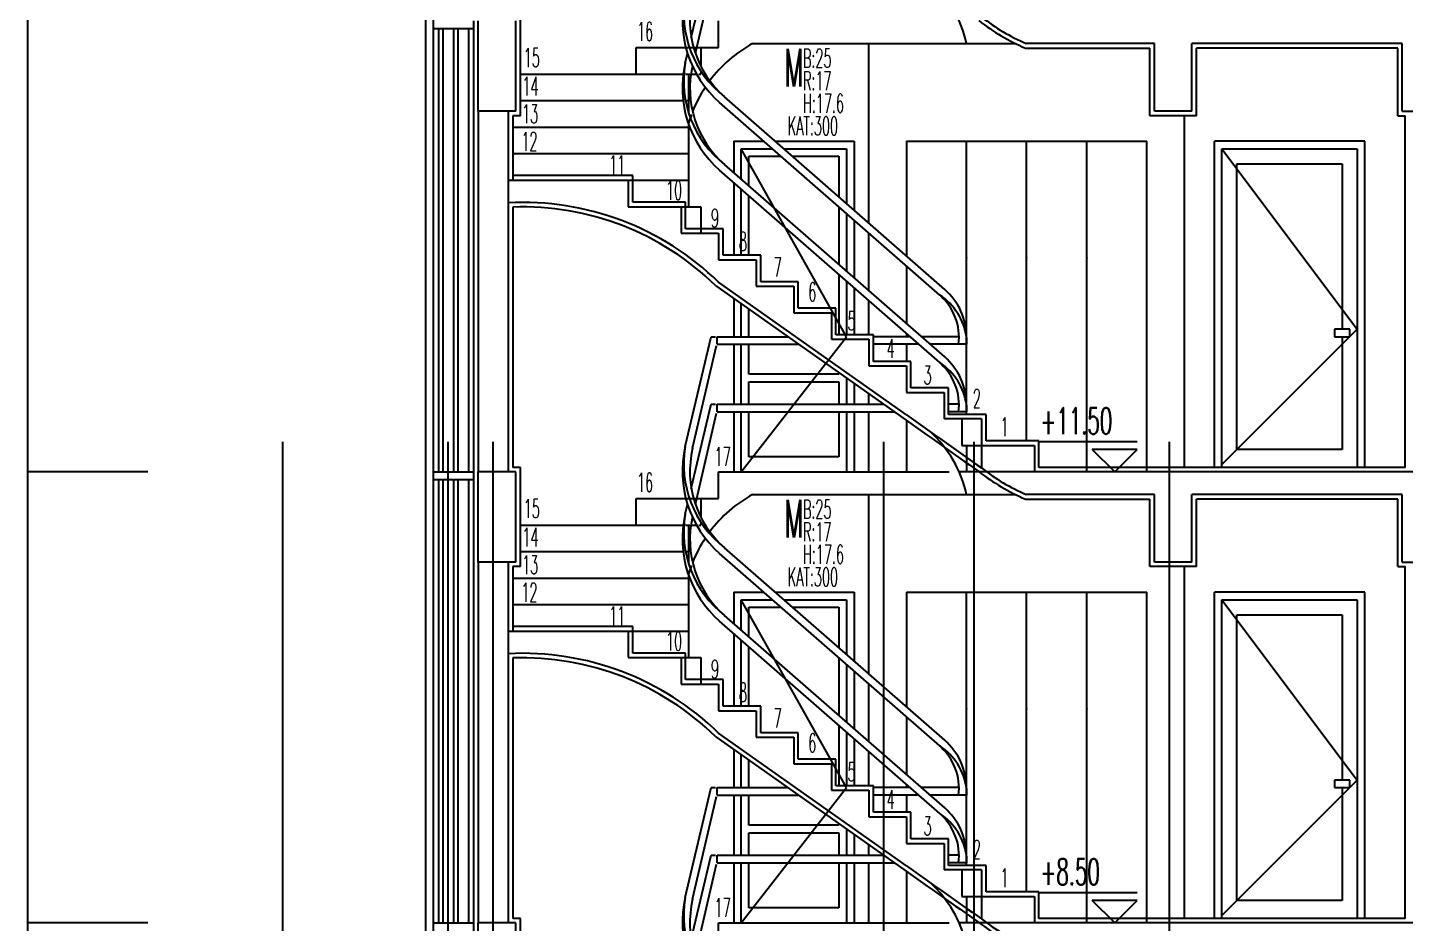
# Model space of a CAD drawing. Extents: x 78 to 306, y -397 to 18.
# Drawn here: x 277.9871 to 278.1706, y -396.6886 to -396.5694 of the extents above; entities that cross this region are included whole.
import ezdxf

# ---------------------------------------------------------------- set-up
doc = ezdxf.new("R2010")
doc.units = 0
doc.header["$LTSCALE"] = 0.5
doc.header["$MEASUREMENT"] = 0
doc.linetypes.add('DASHDOT2', pattern=[0.5, 0.25, -0.125, 0, -0.125])
doc.linetypes.add('DOT2', pattern=[0.125, 0, -0.125])
for name, color, linetype in [('AKS', 5, 'DASHDOT2'), ('DUVAR', 6, 'CONTINUOUS'), ('IZDUSUM', 2, 'DOT2'), ('KAPI', 1, 'CONTINUOUS'), ('KOLON', 4, 'CONTINUOUS'), ('MERDIVEN', 3, 'CONTINUOUS'), ('SIVA', 7, 'CONTINUOUS'), ('TARAMA', 8, 'CONTINUOUS'), ('TEFRIS', 11, 'CONTINUOUS'), ('YESIL', 73, 'CONTINUOUS')]:
    doc.layers.add(name, color=color, linetype=linetype)
doc.styles.add('OLCU', font='romans.shx', dxfattribs={"width": 0.6, "height": 0.125})

msp = doc.modelspace()

# ---------------------------------------------------------------- linework, layer by layer
at = {"layer": 'AKS'}
for p, q in [((278.0211439419302, -396.9495598737714), (278.0211439419302, -396.2955598737722)), ((278.0431439419302, -396.9495598737714), (278.0431439419302, -396.2955598737722)), ((278.1011439419303, -396.9495598737714), (278.1011439419303, -396.2955598737722)), ((278.1391439419302, -396.9495598737714), (278.1391439419302, -396.2955598737722)), ((278.0491439419303, -396.9495598737714), (278.0491439419303, -396.2995598737714)), ((278.1131439419303, -396.9495598737714), (278.1131439419303, -396.2995598737714))]:
    msp.add_line(p, q, dxfattribs=at)
at = {"layer": 'DUVAR'}
for p, q in [((278.0471439419395, -396.5805598737714), (278.0471439419405, -396.6285598737714)), ((278.0511439419381, -396.5805598737714), (278.0511439419402, -396.6285598737714)), ((278.0471439419395, -396.6405598737714), (278.0471439419405, -396.6885598737714)), ((278.0511439419381, -396.6405598737714), (278.0511439419402, -396.6885598737714))]:
    msp.add_line(p, q, dxfattribs=at)
at = {"layer": 'IZDUSUM', "ltscale": 0.6}
for p, q in [((278.0961439419302, -396.6105598737714), (278.0821439419303, -396.5855598737714)), ((278.1461439419242, -396.5855598737714), (278.1641439419264, -396.6095598737714)), ((278.1641439419264, -396.6095598737714), (278.1461439419242, -396.6275598737714)), ((278.0821439419303, -396.6285598737714), (278.0961439419302, -396.6105598737714)), ((278.0031439419303, -396.6285598737714), (277.9871737502912, -396.6285598737714)), ((278.0961439419302, -396.6705598737714), (278.0821439419303, -396.6455598737714)), ((278.1461439419242, -396.6455598737714), (278.1641439419264, -396.6695598737714)), ((278.1641439419264, -396.6695598737714), (278.1461439419242, -396.6875598737714)), ((278.0821439419303, -396.6885598737714), (278.0961439419302, -396.6705598737714)), ((278.0031439419303, -396.6885598737714), (277.9871737502912, -396.6885598737714))]:
    msp.add_line(p, q, dxfattribs=at)
at = {"layer": 'IZDUSUM', "ltscale": 0.3}
for p, q in [((278.1115301200708, -396.621501050242), (278.1115301200708, -396.6250304620067)), ((278.1115301200708, -396.6250304620067), (278.1141551200706, -396.6250304620067)), ((278.1121439419342, -396.6250304620067), (278.1121439419342, -396.6285598737714)), ((278.1141551200706, -396.6250304620067), (278.1141551200706, -396.6280304620067)), ((278.1211737502912, -396.6285598737714), (278.111162466109, -396.6285598737714)), ((278.1115301200708, -396.681501050242), (278.1115301200708, -396.6850304620067)), ((278.1115301200708, -396.6850304620067), (278.1141551200706, -396.6850304620067)), ((278.1121439419342, -396.6850304620067), (278.1121439419342, -396.6885598737714)), ((278.1141551200706, -396.6850304620067), (278.1141551200706, -396.6880304620067)), ((278.1211737502912, -396.6885598737714), (278.111162466109, -396.6885598737714))]:
    msp.add_line(p, q, dxfattribs=at)
at = {"layer": 'KAPI'}
for p, q in [((278.0401439419398, -396.8079598737714), (278.0401439419398, -396.4011598737711)), ((278.0411439419398, -396.4011598737714), (278.0411439419398, -396.8079598737714)), ((278.0411439419398, -396.5695598737714), (278.0465439419395, -396.5695598737714)), ((278.0411439419398, -396.6285598737714), (278.0465439419395, -396.6285598737714)), ((278.0411439419398, -396.6295598737714), (278.0465439419395, -396.6295598737714)), ((278.0411439419398, -396.6885598737714), (278.0465439419395, -396.6885598737714))]:
    msp.add_line(p, q, dxfattribs=at)
at = {"layer": 'KAPI', "ltscale": 1.4}
for p, q in [((277.9871439419339, -396.4945598737714), (277.987143941934, -396.8145598737714)), ((278.0755057847823, -396.5707452036153), (278.078130361833, -396.5595598737714)), ((278.0760390988768, -396.5728498595255), (278.0788769493501, -396.5607556085363)), ((278.0746998679174, -396.5741798316664), (278.075001221553, -396.5728955333784)), ((278.1085788766508, -396.605016205905), (278.0792755846844, -396.5794110834063)), ((278.1092368679463, -396.6042631803709), (278.07993357598, -396.5786580578722)), ((278.1085788766508, -396.614016205905), (278.0792755846844, -396.5884110834063)), ((278.1092368679463, -396.6132631803709), (278.07993357598, -396.5876580578722)), ((278.0746998679174, -396.6251798316664), (278.078130361833, -396.6105598737714)), ((278.0746998679174, -396.6251798316664), (278.078130361833, -396.6105598737714)), ((278.078130361833, -396.6105598737714), (278.0787364146153, -396.6105598737714)), ((278.078130361833, -396.6105598737714), (278.0787364146153, -396.6105598737714)), ((278.0789228774523, -396.6115598737714), (278.0789228774523, -396.6105598737714)), ((278.0789228774523, -396.6115598737714), (278.0789228774523, -396.6105598737714)), ((278.0789228774523, -396.6105598737714), (278.0883535093315, -396.6105598737714)), ((278.104623343548, -396.6105598737714), (278.0997439419339, -396.6105598737714)), ((278.111162466109, -396.6105598737714), (278.1061431204915, -396.6105598737714)), ((278.1121439419342, -396.6106638974106), (278.1121439419342, -396.6115598737714)), ((278.0756734258865, -396.6254082717696), (278.0788769493501, -396.6117556085363)), ((278.0756734258865, -396.6254082717696), (278.0788769493501, -396.6117556085363)), ((278.0789228774523, -396.6115598737714), (278.0897701759982, -396.6115598737714)), ((278.1057677743926, -396.6115598737714), (278.0997439419339, -396.6115598737714)), ((278.1121439419342, -396.6115598737714), (278.1072875513361, -396.6115598737714)), ((278.0755057847823, -396.6307452036153), (278.078130361833, -396.6195598737714)), ((278.0755057847823, -396.6307452036153), (278.078130361833, -396.6195598737714)), ((278.078130361833, -396.6195598737714), (278.0787364146153, -396.6195598737714)), ((278.078130361833, -396.6195598737714), (278.0787364146153, -396.6195598737714)), ((278.0789228774523, -396.6205598737714), (278.0789228774523, -396.6195598737714)), ((278.0789228774523, -396.6205598737714), (278.0789228774523, -396.6195598737714)), ((278.0789228774523, -396.6195598737714), (278.1011035093316, -396.6195598737714)), ((278.0789228774523, -396.6205598737714), (278.1025201759982, -396.6205598737714)), ((278.111162466109, -396.6195598737714), (278.1097439419339, -396.6195598737714)), ((278.1121439419342, -396.6205598737714), (278.1097439419339, -396.6205598737714)), ((278.1121439419342, -396.6196638974106), (278.1121439419342, -396.6205598737714)), ((278.0760390988768, -396.6328498595255), (278.0788769493501, -396.6207556085363)), ((278.0760390988768, -396.6328498595255), (278.0788769493501, -396.6207556085363)), ((278.0746998679174, -396.6341798316664), (278.075001221553, -396.6328955333784)), ((278.1092368679463, -396.6642631803709), (278.07993357598, -396.6386580578722)), ((278.1085788766508, -396.665016205905), (278.0792755846844, -396.6394110834063)), ((278.1092368679463, -396.6732631803709), (278.07993357598, -396.6476580578722)), ((278.1085788766508, -396.674016205905), (278.0792755846844, -396.6484110834063)), ((278.0746998679174, -396.6851798316664), (278.078130361833, -396.6705598737714)), ((278.0756734258865, -396.6854082717696), (278.0788769493501, -396.6717556085363)), ((278.078130361833, -396.6705598737714), (278.0787364146153, -396.6705598737714)), ((278.0789228774523, -396.6715598737714), (278.0789228774523, -396.6705598737714)), ((278.0789228774523, -396.6705598737714), (278.0883535093315, -396.6705598737714)), ((278.0789228774523, -396.6715598737714), (278.0897701759982, -396.6715598737714)), ((278.104623343548, -396.6705598737714), (278.0997439419339, -396.6705598737714)), ((278.1057677743926, -396.6715598737714), (278.0997439419339, -396.6715598737714)), ((278.111162466109, -396.6705598737714), (278.1061431204915, -396.6705598737714)), ((278.1121439419342, -396.6715598737714), (278.1072875513361, -396.6715598737714)), ((278.1121439419342, -396.6706638974106), (278.1121439419342, -396.6715598737714)), ((278.0755057847823, -396.6907452036153), (278.078130361833, -396.6795598737714)), ((278.0760390988768, -396.6928498595255), (278.0788769493501, -396.6807556085363)), ((278.078130361833, -396.6795598737714), (278.0787364146153, -396.6795598737714)), ((278.0789228774523, -396.6805598737714), (278.0789228774523, -396.6795598737714)), ((278.0789228774523, -396.6795598737714), (278.1011035093316, -396.6795598737714)), ((278.0789228774523, -396.6805598737714), (278.1025201759982, -396.6805598737714)), ((278.111162466109, -396.6795598737714), (278.1097439419339, -396.6795598737714)), ((278.1121439419342, -396.6805598737714), (278.1097439419339, -396.6805598737714)), ((278.1121439419342, -396.6796638974106), (278.1121439419342, -396.6805598737714))]:
    msp.add_line(p, q, dxfattribs=at)
for centre, radius, start, end in [((278.0888164584699, -396.5684922131621), 0.0145, 166.7947485186493, 228.8531430923272), ((278.0885425720721, -396.5675598531943), 0.01404581648699123, 170.2443317108875, 232.1988844036544), ((278.0888164584699, -396.5684922131621), 0.0135, 166.7947485186493, 228.8531430923272), ((278.0888164584699, -396.5774922131621), 0.0145, 166.7947485186493, 228.8531430923272), ((278.0885425720721, -396.5765598531943), 0.01404581648699123, 170.2443317108875, 232.1988844036544), ((278.0888164584699, -396.5774922131621), 0.0135, 167.402127954247, 228.8531430923272), ((278.104079615506, -396.6118053895172), 0.008144713928051318, 8.056600433461284, 56.46715810836864), ((278.1036439419341, -396.6106638974106), 0.0075, 353.138858485785, 48.85314309232722), ((278.1036439419341, -396.6106638974106), 0.0085, 0, 48.85314309232722), ((278.104079615506, -396.6208053895172), 0.008144713928051318, 8.056600433461284, 56.46715810836864), ((278.1036439419341, -396.6196638974106), 0.0075, 353.138858485785, 48.85314309232722), ((278.1036439419341, -396.6196638974106), 0.0085, 0, 48.85314309232722), ((278.0888164584699, -396.6284922131621), 0.0145, 166.7947485186493, 228.8531430923272), ((278.0885425720721, -396.6275598531943), 0.01404581648699123, 170.2443317108875, 232.1988844036544), ((278.0888164584699, -396.6284922131621), 0.0135, 166.7947485186493, 228.8531430923272), ((278.0888164584699, -396.6374922131621), 0.0145, 166.7947485186493, 228.8531430923272), ((278.0885425720721, -396.6365598531943), 0.01404581648699123, 170.2443317108875, 232.1988844036544), ((278.0888164584699, -396.6374922131621), 0.0135, 167.402127954247, 228.8531430923272), ((278.1036439419341, -396.6706638974106), 0.0085, 0, 48.85314309232722), ((278.104079615506, -396.6718053895172), 0.008144713928051318, 8.056600433461284, 56.46715810836864), ((278.1036439419341, -396.6706638974106), 0.0075, 353.138858485785, 48.85314309232722), ((278.1036439419341, -396.6796638974106), 0.0085, 0, 48.85314309232722), ((278.104079615506, -396.6808053895172), 0.008144713928051318, 8.056600433461284, 56.46715810836864), ((278.1036439419341, -396.6796638974106), 0.0075, 353.138858485785, 48.85314309232722), ((278.0888164584699, -396.6884922131621), 0.0145, 166.7947485186493, 228.8531430923272), ((278.0885425720721, -396.6875598531943), 0.01404581648699123, 170.2443317108875, 232.1988844036544), ((278.0888164584699, -396.6884922131621), 0.0135, 166.7947485186493, 228.8531430923272)]:
    msp.add_arc(centre, radius, start, end, dxfattribs=at)
for p in [(278.1121439419302, -396.6000598737714), (278.1201439419302, -396.6000598737714), (278.1281439419303, -396.6000598737714), (278.1121439419302, -396.6600598737714), (278.1201439419302, -396.6600598737714), (278.1281439419303, -396.6600598737714)]:
    msp.add_point(p, dxfattribs=at)
at = {"layer": 'KOLON'}
for p, q in [((278.0471439419395, -396.5805598737714), (278.0471439419395, -396.5685598737714)), ((278.0521439419302, -396.5805598737714), (278.0521439419302, -396.5685598737714)), ((278.1371439419395, -396.5715598737714), (278.1200955081806, -396.5715598737714)), ((278.1371439419395, -396.5805598737714), (278.1371439419395, -396.5715598737714)), ((278.1421439419303, -396.5805598737714), (278.1421439419303, -396.5715598737714)), ((278.1701439419431, -396.5715598737714), (278.1421439419303, -396.5715598737714)), ((278.1701439419431, -396.5805598737714), (278.1701439419431, -396.5715598737714)), ((278.0521439419302, -396.5805598737714), (278.0471439419395, -396.5805598737714)), ((278.1421439419303, -396.5805598737714), (278.1371439419395, -396.5805598737714)), ((278.1701439419431, -396.5805598737714), (278.1751439419339, -396.5805598737714)), ((278.0511439419384, -396.5897363443596), (278.0671141335774, -396.5897363443596)), ((278.0671141335774, -396.5897363443596), (278.0671141335774, -396.5932657561243)), ((278.0671141335774, -396.5932657561243), (278.0741327637979, -396.5932657561243)), ((278.0741327637979, -396.5932657561243), (278.0741327637979, -396.596795167889)), ((278.0741327637979, -396.596795167889), (278.0791439419339, -396.596795167889)), ((278.0791439419339, -396.596795167889), (278.0791439419339, -396.6003245796537)), ((278.0791439419339, -396.6003245796537), (278.0841439419339, -396.6003245796537)), ((278.0841439419339, -396.6003245796537), (278.0841439419339, -396.6038539914184)), ((278.1041439419332, -396.6209716384768), (278.0791439419339, -396.6033245796538)), ((278.0841439419339, -396.6038539914184), (278.0891439419339, -396.6038539914184)), ((278.0891439419339, -396.6038539914184), (278.0891439419339, -396.6073834031831)), ((278.0891439419339, -396.6073834031831), (278.0941439419339, -396.6073834031831)), ((278.0941439419339, -396.6073834031831), (278.0941439419339, -396.6109128149478)), ((278.0941439419339, -396.6109128149478), (278.0991439419338, -396.6109128149478)), ((278.0991439419338, -396.6109128149478), (278.0991439419338, -396.6144422267126)), ((278.0991439419338, -396.6144422267126), (278.1041439419338, -396.6144422267126)), ((278.1041439419338, -396.6144422267126), (278.1041439419338, -396.6179716384773)), ((278.1041439419338, -396.6179716384773), (278.1091439419338, -396.6179716384773)), ((278.1091439419338, -396.6179716384773), (278.1091439419338, -396.621501050242)), ((278.1141551200706, -396.621501050242), (278.1091439419338, -396.621501050242)), ((278.1141551200706, -396.621501050242), (278.1141551200706, -396.6250304620067)), ((278.1141551200706, -396.6250304620067), (278.1211737502912, -396.6250304620067)), ((278.1211737502912, -396.6250304620067), (278.1211737502912, -396.6285598737714)), ((278.0471439419395, -396.6405598737714), (278.0471439419395, -396.6285598737714)), ((278.0521439419302, -396.6285598737714), (278.0471439419395, -396.6285598737714)), ((278.0521439419302, -396.6405598737714), (278.0521439419302, -396.6285598737714)), ((278.3191439419393, -396.6285598737714), (278.1211737502912, -396.6285598737714)), ((278.1371439419395, -396.6315598737714), (278.1200955081806, -396.6315598737714)), ((278.1371439419395, -396.6405598737714), (278.1371439419395, -396.6315598737714)), ((278.1421439419303, -396.6405598737714), (278.1421439419303, -396.6315598737714)), ((278.1701439419431, -396.6315598737714), (278.1421439419303, -396.6315598737714)), ((278.1701439419431, -396.6405598737714), (278.1701439419431, -396.6315598737714)), ((278.0521439419302, -396.6405598737714), (278.0471439419395, -396.6405598737714)), ((278.1421439419303, -396.6405598737714), (278.1371439419395, -396.6405598737714)), ((278.1701439419431, -396.6405598737714), (278.1751439419339, -396.6405598737714)), ((278.0511439419384, -396.6497363443596), (278.0671141335774, -396.6497363443596)), ((278.0671141335774, -396.6497363443596), (278.0671141335774, -396.6532657561243)), ((278.0671141335774, -396.6532657561243), (278.0741327637979, -396.6532657561243)), ((278.0741327637979, -396.6532657561243), (278.0741327637979, -396.656795167889)), ((278.0741327637979, -396.656795167889), (278.0791439419339, -396.656795167889)), ((278.0791439419339, -396.656795167889), (278.0791439419339, -396.6603245796537)), ((278.0791439419339, -396.6603245796537), (278.0841439419339, -396.6603245796537)), ((278.0841439419339, -396.6603245796537), (278.0841439419339, -396.6638539914184)), ((278.1041439419332, -396.6809716384768), (278.0791439419339, -396.6633245796537)), ((278.0841439419339, -396.6638539914184), (278.0891439419339, -396.6638539914184)), ((278.0891439419339, -396.6638539914184), (278.0891439419339, -396.6673834031831)), ((278.0891439419339, -396.6673834031831), (278.0941439419339, -396.6673834031831)), ((278.0941439419339, -396.6673834031831), (278.0941439419339, -396.6709128149478)), ((278.0941439419339, -396.6709128149478), (278.0991439419338, -396.6709128149478)), ((278.0991439419338, -396.6709128149478), (278.0991439419338, -396.6744422267125)), ((278.0991439419338, -396.6744422267125), (278.1041439419338, -396.6744422267125)), ((278.1041439419338, -396.6744422267125), (278.1041439419338, -396.6779716384773)), ((278.1041439419338, -396.6779716384773), (278.1091439419338, -396.6779716384773)), ((278.1091439419338, -396.6779716384773), (278.1091439419338, -396.681501050242)), ((278.1141551200706, -396.681501050242), (278.1091439419338, -396.681501050242)), ((278.1141551200706, -396.681501050242), (278.1141551200706, -396.6850304620067)), ((278.1141551200706, -396.6850304620067), (278.1211737502912, -396.6850304620067)), ((278.1211737502912, -396.6850304620067), (278.1211737502912, -396.6885598737714)), ((278.0471439419395, -396.7005598737714), (278.0471439419395, -396.6885598737714)), ((278.0521439419302, -396.6885598737714), (278.0471439419395, -396.6885598737714)), ((278.0521439419302, -396.7005598737714), (278.0521439419302, -396.6885598737714)), ((278.3191439419393, -396.6885598737714), (278.1211737502912, -396.6885598737714))]:
    msp.add_line(p, q, dxfattribs=at)
for centre, radius, start, end in [((278.1304203170684, -396.5474182159579), 0.02625683378763378, 231.7229028187718, 246.8447643147188), ((278.0529953969904, -396.6301566141913), 0.03746604436127639, 45.73911794023678, 92.83253236480148), ((281.4650432193435, -391.8650040345522), 5.823647637218268, 234.7523003711531, 234.872816896798), ((278.1304203170684, -396.6074182159579), 0.02625683378763378, 231.7229028187718, 246.8447643147188), ((278.0529953969904, -396.6901566141913), 0.03746604436127639, 45.73911794023678, 92.83253236480148), ((281.4650432193435, -391.9250040345522), 5.823647637218268, 234.7523003711531, 234.872816896798), ((278.1304203170684, -396.6674182159579), 0.02625683378763378, 231.7229028187718, 246.8447643147188)]:
    msp.add_arc(centre, radius, start, end, dxfattribs=at)
at = {"layer": 'MERDIVEN', "ltscale": 1.4}
for p, q in [((278.0791439419339, -396.5720892855361), (278.0791439419339, -396.5685598737714)), ((278.0681439419395, -396.5720892855361), (278.0791439419339, -396.5720892855361)), ((278.0681439419395, -396.5756186973008), (278.0681439419395, -396.5720892855361)), ((278.0767577638067, -396.5720892855361), (278.0767577638067, -396.5745616351296)), ((278.0836544658022, -396.5715598737714), (278.1121439419342, -396.5715598737714)), ((278.1121439419342, -396.5715598737714), (278.118652994556, -396.5715598737714)), ((278.0527439419303, -396.5756186973008), (278.0744380045086, -396.5756186973008)), ((278.0754987248307, -396.5756186973008), (278.0761885835964, -396.5756186973008)), ((278.0527439419303, -396.5791481090655), (278.0744113201937, -396.5791481090655)), ((278.0517439419381, -396.5826775208302), (278.0751439419344, -396.5826775208302)), ((278.0751439419344, -396.5821481090655), (278.0751439419344, -396.5897363443596)), ((278.0517439419383, -396.5862069325949), (278.0751439419344, -396.5862069325949)), ((278.0671141335774, -396.5897363443596), (278.0751439419344, -396.5897363443596)), ((278.0751439419344, -396.5897363443596), (278.0751439419344, -396.5932657561243)), ((278.0741327637979, -396.5932657561243), (278.0767577637974, -396.5932657561243)), ((278.0767577637974, -396.5932657561243), (278.0767577637974, -396.596795167889)), ((278.0791439419339, -396.6320892855361), (278.0791439419339, -396.6285598737714)), ((278.0791439419339, -396.6285598737714), (278.1098237090292, -396.6285598737714)), ((278.0836544658022, -396.6315598737714), (278.1121439419342, -396.6315598737714)), ((278.1121439419342, -396.6315598737714), (278.118652994556, -396.6315598737714)), ((278.0681439419395, -396.6320892855361), (278.0791439419339, -396.6320892855361)), ((278.0681439419395, -396.6356186973008), (278.0681439419395, -396.6320892855361)), ((278.0767577638067, -396.6320892855361), (278.0767577638067, -396.6345616351296)), ((278.0527439419303, -396.6356186973008), (278.0744380045086, -396.6356186973008)), ((278.0754987248307, -396.6356186973008), (278.0761885835964, -396.6356186973008)), ((278.0527439419303, -396.6391481090655), (278.0744113201937, -396.6391481090655)), ((278.0751439419344, -396.6421481090655), (278.0751439419344, -396.6497363443596)), ((278.0517439419381, -396.6426775208302), (278.0751439419344, -396.6426775208302)), ((278.0517439419383, -396.6462069325949), (278.0751439419344, -396.6462069325949)), ((278.0671141335774, -396.6497363443596), (278.0751439419344, -396.6497363443596)), ((278.0751439419344, -396.6497363443596), (278.0751439419344, -396.6532657561243)), ((278.0741327637979, -396.6532657561243), (278.0767577637974, -396.6532657561243)), ((278.0767577637974, -396.6532657561243), (278.0767577637974, -396.656795167889)), ((278.0791439419339, -396.6885598737714), (278.1098237090292, -396.6885598737714)), ((278.0791439419339, -396.6920892855361), (278.0791439419339, -396.6885598737714))]:
    msp.add_line(p, q, dxfattribs=at)
for centre, radius, start, end in [((278.0966074382773, -396.5749822255542), 0.01590897349318141, 12.42261696889106, 47.81896226819839), ((278.0922318612741, -396.587168518259), 0.01781015148253078, 118.7900501135647, 143.2620312954516), ((278.0922318612741, -396.587168518259), 0.01781015148253078, 146.6416575084344, 158.3479517373642), ((278.0966074382773, -396.6349822255542), 0.01590897349318141, 12.42261696889106, 47.81896226819839), ((278.0922318612741, -396.647168518259), 0.01781015148253078, 118.7900501135647, 143.2620312954516), ((278.0922318612741, -396.647168518259), 0.01781015148253078, 146.6416575084344, 158.3479517373642), ((278.0966074382773, -396.6949822255542), 0.01590897349318141, 12.42261696889106, 47.81896226819839)]:
    msp.add_arc(centre, radius, start, end, dxfattribs=at)
at = {"layer": 'SIVA', "ltscale": 1.4}
for p, q in [((278.0465439419395, -396.6285598737714), (278.0465439419395, -396.5685598737714)), ((278.0465439419395, -396.6285598737714), (278.0465439419395, -396.5685598737714)), ((278.0527439419303, -396.5811598737714), (278.0527439419303, -396.5679598737714)), ((278.1199733132042, -396.5721598737714), (278.1365439419333, -396.5721598737714)), ((278.1365439419333, -396.5811598737714), (278.1365439419333, -396.5721598737714)), ((278.1427439419302, -396.5811598737714), (278.1427439419302, -396.5721598737714)), ((278.1695439419431, -396.5721598737714), (278.1427439419302, -396.5721598737714)), ((278.1695439419431, -396.5811598737714), (278.1695439419431, -396.5721598737714)), ((278.0517439419381, -396.5811598737714), (278.0517439419385, -396.5897363443596)), ((278.0527439419303, -396.5811598737714), (278.0517439419381, -396.5811598737714)), ((278.1427439419302, -396.5811598737714), (278.1365439419333, -396.5811598737714)), ((278.1695439419431, -396.5811598737714), (278.1705439419342, -396.5811598737714)), ((278.1705439419342, -396.6279598737714), (278.1705439419342, -396.5811598737714)), ((278.0677141335774, -396.5891363443596), (278.0517439419384, -396.5891363443596)), ((278.0677141335774, -396.5926657561243), (278.0677141335774, -396.5891363443596)), ((278.0747327637979, -396.5926657561243), (278.0677141335774, -396.5926657561243)), ((278.0747327637979, -396.5961951678891), (278.0747327637979, -396.5926657561243)), ((278.0517439419386, -396.5933118169046), (278.0517439419402, -396.6279598737714)), ((278.0797439419339, -396.5961951678891), (278.0747327637979, -396.5961951678891)), ((278.0797439419339, -396.5997245796538), (278.0797439419339, -396.5961951678891)), ((278.0847439419339, -396.5997245796538), (278.0797439419339, -396.5997245796538)), ((278.0847439419339, -396.6032539914185), (278.0847439419339, -396.5997245796538)), ((278.0787590101889, -396.6037872861413), (278.1037979320147, -396.6214618191948)), ((278.0897439419339, -396.6032539914185), (278.0847439419339, -396.6032539914185)), ((278.0897439419339, -396.6067834031832), (278.0897439419339, -396.6032539914185)), ((278.0947439419339, -396.6067834031832), (278.0897439419339, -396.6067834031832)), ((278.0947439419339, -396.6103128149479), (278.0947439419339, -396.6067834031832)), ((278.0997439419339, -396.6103128149479), (278.0947439419339, -396.6103128149479)), ((278.0997439419339, -396.6138422267126), (278.0997439419339, -396.6103128149479)), ((278.1047439419339, -396.6138422267126), (278.0997439419339, -396.6138422267126)), ((278.1047439419339, -396.6173716384773), (278.1047439419339, -396.6138422267126)), ((278.1097439419339, -396.6173716384773), (278.1047439419339, -396.6173716384773)), ((278.1097439419339, -396.620901050242), (278.1097439419339, -396.6173716384773)), ((278.1147551200706, -396.620901050242), (278.1097439419339, -396.620901050242)), ((278.1147551200706, -396.6244304620067), (278.1147551200706, -396.620901050242)), ((278.1217737502911, -396.6244304620067), (278.1147551200706, -396.6244304620067)), ((278.1217737502911, -396.6279598737714), (278.1217737502911, -396.6244304620067)), ((278.0465439419395, -396.6885598737714), (278.0465439419395, -396.6285598737714)), ((278.0465439419395, -396.6885598737714), (278.0465439419395, -396.6285598737714)), ((278.0527439419303, -396.6279598737714), (278.0517439419402, -396.6279598737714)), ((278.0527439419303, -396.6411598737714), (278.0527439419303, -396.6279598737714)), ((278.1705439419342, -396.6279598737714), (278.1217737502911, -396.6279598737714)), ((278.1199733132042, -396.6321598737714), (278.1365439419333, -396.6321598737714)), ((278.1365439419333, -396.6411598737714), (278.1365439419333, -396.6321598737714)), ((278.1427439419302, -396.6411598737714), (278.1427439419302, -396.6321598737714)), ((278.1695439419431, -396.6321598737714), (278.1427439419302, -396.6321598737714)), ((278.1695439419431, -396.6411598737714), (278.1695439419431, -396.6321598737714)), ((278.0517439419381, -396.6411598737714), (278.0517439419385, -396.6497363443596)), ((278.0527439419303, -396.6411598737714), (278.0517439419381, -396.6411598737714)), ((278.1427439419302, -396.6411598737714), (278.1365439419333, -396.6411598737714)), ((278.1695439419431, -396.6411598737714), (278.1705439419342, -396.6411598737714)), ((278.1705439419342, -396.6879598737714), (278.1705439419342, -396.6411598737714)), ((278.0677141335774, -396.6491363443596), (278.0517439419384, -396.6491363443596)), ((278.0677141335774, -396.6526657561243), (278.0677141335774, -396.6491363443596)), ((278.0517439419386, -396.6533118169046), (278.0517439419402, -396.6879598737714)), ((278.0747327637979, -396.6526657561243), (278.0677141335774, -396.6526657561243)), ((278.0747327637979, -396.6561951678891), (278.0747327637979, -396.6526657561243)), ((278.0797439419339, -396.6561951678891), (278.0747327637979, -396.6561951678891)), ((278.0797439419339, -396.6597245796538), (278.0797439419339, -396.6561951678891)), ((278.0847439419339, -396.6597245796538), (278.0797439419339, -396.6597245796538)), ((278.0847439419339, -396.6632539914185), (278.0847439419339, -396.6597245796538)), ((278.0787590101889, -396.6637872861413), (278.1037979320147, -396.6814618191948)), ((278.0897439419339, -396.6632539914185), (278.0847439419339, -396.6632539914185)), ((278.0897439419339, -396.6667834031832), (278.0897439419339, -396.6632539914185)), ((278.0947439419339, -396.6667834031832), (278.0897439419339, -396.6667834031832)), ((278.0947439419339, -396.6703128149479), (278.0947439419339, -396.6667834031832)), ((278.0997439419339, -396.6703128149479), (278.0947439419339, -396.6703128149479)), ((278.0997439419339, -396.6738422267126), (278.0997439419339, -396.6703128149479)), ((278.1047439419339, -396.6738422267126), (278.0997439419339, -396.6738422267126)), ((278.1047439419339, -396.6773716384773), (278.1047439419339, -396.6738422267126)), ((278.1097439419339, -396.6773716384773), (278.1047439419339, -396.6773716384773)), ((278.1097439419339, -396.680901050242), (278.1097439419339, -396.6773716384773)), ((278.1147551200706, -396.680901050242), (278.1097439419339, -396.680901050242)), ((278.1147551200706, -396.6844304620067), (278.1147551200706, -396.680901050242)), ((278.1217737502911, -396.6844304620067), (278.1147551200706, -396.6844304620067)), ((278.1217737502911, -396.6879598737714), (278.1217737502911, -396.6844304620067)), ((278.0527439419303, -396.6879598737714), (278.0517439419402, -396.6879598737714)), ((278.0527439419303, -396.7011598737714), (278.0527439419303, -396.6879598737714)), ((278.1705439419342, -396.6879598737714), (278.1217737502911, -396.6879598737714)), ((278.0465439419395, -396.7485598737714), (278.0465439419395, -396.6885598737714)), ((278.0465439419395, -396.7485598737714), (278.0465439419395, -396.6885598737714))]:
    msp.add_line(p, q, dxfattribs=at)
for centre, radius, start, end in [((278.1304203170698, -396.5474182159588), 0.02685683378742346, 231.7582950497443, 247.1084143164764), ((278.0529953969904, -396.6301566141913), 0.03686604436128842, 45.66567015452951, 91.94533674718772), ((281.4649567620942, -391.8651267207027), 5.824097548132974, 234.7523015336761, 234.8726566834065), ((278.1304203170698, -396.6074182159588), 0.02685683378742346, 231.7582950497443, 247.1084143164764), ((278.0529953969904, -396.6901566141913), 0.03686604436128842, 45.66567015452951, 91.94533674718772), ((281.4649567620942, -391.9251267207027), 5.824097548132974, 234.7523015336761, 234.8726566834065), ((278.1304203170698, -396.6674182159588), 0.02685683378742346, 231.7582950497443, 247.1084143164764)]:
    msp.add_arc(centre, radius, start, end, dxfattribs=at)
at = {"layer": 'TARAMA', "ltscale": 1.4}
for p, q in [((278.0418439419396, -396.5695598737714), (278.0418439419396, -396.6285598737714)), ((278.0424439419396, -396.5695598737714), (278.0424439419396, -396.6285598737714)), ((278.0438439419396, -396.5695598737714), (278.0438439419396, -396.6285598737714)), ((278.0444439419396, -396.5695598737714), (278.0444439419396, -396.6285598737714)), ((278.0458439419396, -396.5695598737714), (278.0458439419396, -396.6285598737714)), ((278.0747381485371, -396.5756186973008), (278.0753183067968, -396.5756186973008)), ((278.0751439419344, -396.5756186973008), (278.0751439419344, -396.5807743129722)), ((278.0764845874269, -396.5756186973008), (278.0767577638067, -396.5756186973008)), ((278.0767577638067, -396.575324098396), (278.0767577638067, -396.5756186973008)), ((278.07473728713, -396.5791481090655), (278.0751439419344, -396.5791481090655)), ((278.0418439419396, -396.6295598737714), (278.0418439419396, -396.6885598737714)), ((278.0424439419396, -396.6295598737714), (278.0424439419396, -396.6885598737714)), ((278.0438439419396, -396.6295598737714), (278.0438439419396, -396.6885598737714)), ((278.0444439419396, -396.6295598737714), (278.0444439419396, -396.6885598737714)), ((278.0458439419396, -396.6295598737714), (278.0458439419396, -396.6885598737714)), ((278.0747381485371, -396.6356186973008), (278.0753183067968, -396.6356186973008)), ((278.0751439419344, -396.6356186973008), (278.0751439419344, -396.6407743129722)), ((278.0764845874269, -396.6356186973008), (278.0767577638067, -396.6356186973008)), ((278.0767577638067, -396.635324098396), (278.0767577638067, -396.6356186973008)), ((278.07473728713, -396.6391481090655), (278.0751439419344, -396.6391481090655))]:
    msp.add_line(p, q, dxfattribs=at)
at = {"layer": 'TARAMA'}
for p, q in [((278.1631439419265, -396.6095598737711), (278.1611439419265, -396.6095598737711)), ((278.1611439419265, -396.6095598737711), (278.1611439419265, -396.6105598737711)), ((278.1631439419265, -396.6105598737711), (278.1631439419265, -396.6095598737711)), ((278.1611439419265, -396.6105598737711), (278.1631439419265, -396.6105598737711)), ((278.1631439419265, -396.6695598737711), (278.1611439419265, -396.6695598737711)), ((278.1611439419265, -396.6695598737711), (278.1611439419265, -396.6705598737711)), ((278.1631439419265, -396.6705598737711), (278.1631439419265, -396.6695598737711)), ((278.1611439419265, -396.6705598737711), (278.1631439419265, -396.6705598737711))]:
    msp.add_line(p, q, dxfattribs=at)
at = {"layer": 'TARAMA', "ltscale": 1.4}
for centre in [(278.0922318612741, -396.587168518259), (278.0922318612741, -396.647168518259)]:
    msp.add_arc(centre, 0.01781015148253078, 159.7732227891239, 163.6272783003677, dxfattribs=at)
at = {"layer": 'TEFRIS', "ltscale": 1.4}
for p, q in [((278.0991439419303, -396.5954440140018), (278.0991439419303, -396.5715598737714)), ((278.1411439419307, -396.6279598737714), (278.1411439419339, -396.5811598737714)), ((278.1411439419307, -396.6279598737714), (278.1411439419339, -396.5811598737714)), ((278.0811737502823, -396.5845598737714), (278.0851680191905, -396.5845598737714)), ((278.0811737502823, -396.5845598737714), (278.081173750282, -396.5887417181982)), ((278.0821439419303, -396.5895894685474), (278.0821439419303, -396.5855598737714)), ((278.0821439419303, -396.5855598737714), (278.086312450035, -396.5855598737714)), ((278.086687796134, -396.5845598737714), (278.0971737502826, -396.5845598737714)), ((278.0878322269785, -396.5855598737714), (278.0961439419302, -396.5855598737714)), ((278.0961439419302, -396.5855598737714), (278.0961439419302, -396.5928226236276)), ((278.0971737502826, -396.5845598737714), (278.0971737502826, -396.5937224668616)), ((278.1041439419303, -396.5845598737714), (278.1041439419303, -396.599812997959)), ((278.1041439419303, -396.5845598737714), (278.1361439419302, -396.5845598737714)), ((278.1121439419302, -396.620901050242), (278.1121439419302, -396.5845598737714)), ((278.1201439419302, -396.6244304620067), (278.1201439419302, -396.5845598737714)), ((278.1281439419303, -396.6285598737714), (278.1281439419303, -396.5845598737714)), ((278.1361439419302, -396.6285598737714), (278.1361439419302, -396.5845598737714)), ((278.1651439419333, -396.5845598737714), (278.1451439419334, -396.5845598737714)), ((278.1451439419334, -396.6279598737714), (278.1451439419334, -396.5845598737714)), ((278.1461439419242, -396.5855598737714), (278.1641439419264, -396.5855598737714)), ((278.1461439419242, -396.6279598737714), (278.1461439419242, -396.5855598737714)), ((278.1641439419264, -396.5855598737714), (278.1641439419264, -396.6279598737714)), ((278.1651439419364, -396.6279598737714), (278.1651439419333, -396.5845598737714)), ((278.0831439419302, -396.5865598737714), (278.0874568808796, -396.5865598737714)), ((278.0831439419302, -396.5904632653389), (278.0831439419302, -396.5865598737714)), ((278.0889766578231, -396.5865598737714), (278.0951439419302, -396.5865598737714)), ((278.0951439419302, -396.5865598737714), (278.0951439419302, -396.5919488268361)), ((278.1481439419242, -396.5875598737714), (278.1621439419264, -396.5875598737714)), ((278.1481439419242, -396.6255598737714), (278.1481439419242, -396.5875598737714)), ((278.1621439419264, -396.5875598737714), (278.1621439419264, -396.6095598737711)), ((278.0811737502819, -396.590069694415), (278.0811737502812, -396.5997245796538)), ((278.0821439419303, -396.5997590968744), (278.0821439419303, -396.5909174447644)), ((278.0831439419302, -396.5997590968744), (278.0831439419302, -396.5917912415558)), ((278.0951439419302, -396.593276803053), (278.0951439419302, -396.6009488268361)), ((278.0961439419302, -396.5941505998445), (278.0961439419302, -396.6018226236275)), ((278.0971737502826, -396.5950504430785), (278.0971737502826, -396.6027224668616)), ((278.0991439419303, -396.6044440140018), (278.0991439419303, -396.5967719902188)), ((278.1041439419303, -396.601140974176), (278.1041439419303, -396.608812997959)), ((278.0951439419302, -396.602276803053), (278.0951439419302, -396.6103128149479)), ((278.0961439419302, -396.6031505998445), (278.0961439419302, -396.6103403549547)), ((278.0971737502826, -396.6040504430786), (278.0971737502826, -396.6103403549548)), ((278.0811737502808, -396.6054918085591), (278.0811737502805, -396.6105598737714)), ((278.0991439419303, -396.6103128149479), (278.0991439419303, -396.6057719902188)), ((278.0821439419303, -396.6105598737714), (278.0821439419303, -396.6061766497234)), ((278.0831439419302, -396.6105598737714), (278.0831439419302, -396.6068825320764)), ((278.1041439419303, -396.610140974176), (278.1041439419303, -396.6105598737714)), ((278.1621439419264, -396.6105598737711), (278.1621439419264, -396.6255598737714)), ((278.0811737502804, -396.6115598737714), (278.0811737502798, -396.6195598737714)), ((278.0821439419303, -396.6195598737714), (278.0821439419303, -396.6115598737714)), ((278.0831439419302, -396.6155598737714), (278.0831439419302, -396.6115598737714)), ((278.1041439419303, -396.6115598737714), (278.1041439419303, -396.6138422267126)), ((278.0951439419302, -396.6155598737714), (278.0831439419302, -396.6155598737714)), ((278.0831439419302, -396.6165598737714), (278.0951439419302, -396.6165598737714)), ((278.0831439419302, -396.6195598737714), (278.0831439419302, -396.6165598737714)), ((278.0951439419302, -396.6153531203117), (278.0951439419302, -396.6155598737714)), ((278.0951439419302, -396.6165598737714), (278.0951439419302, -396.6195598737714)), ((278.0961439419302, -396.6160590026646), (278.0961439419302, -396.6195598737714)), ((278.0971737502826, -396.6167859262075), (278.0971737502826, -396.6195598737714)), ((278.0991439419303, -396.6195598737714), (278.0991439419303, -396.6181766497234)), ((278.0811737502797, -396.6205598737714), (278.0811737502792, -396.6285598737714)), ((278.0821439419303, -396.6285598737714), (278.0821439419303, -396.6205598737714)), ((278.0831439419302, -396.6265598737714), (278.0831439419302, -396.6205598737714)), ((278.0951439419302, -396.6205598737714), (278.0951439419302, -396.6265598737714)), ((278.0961439419302, -396.6205598737714), (278.0961439419302, -396.6285598737714)), ((278.0971737502826, -396.6205598737714), (278.0971737502826, -396.6285598737714)), ((278.0991439419303, -396.6285598737714), (278.0991439419303, -396.6205598737714)), ((278.1041439419303, -396.6217063151162), (278.1041439419303, -396.6285598737714)), ((278.1621439419264, -396.6255598737714), (278.1481439419242, -396.6255598737714)), ((278.0951439419302, -396.6265598737714), (278.0831439419302, -396.6265598737714)), ((278.0991439419303, -396.6554440140018), (278.0991439419303, -396.6315598737714)), ((278.1411439419307, -396.6879598737714), (278.1411439419339, -396.6411598737714)), ((278.0811737502823, -396.6445598737714), (278.0851680191905, -396.6445598737714)), ((278.0811737502823, -396.6445598737714), (278.081173750282, -396.6487417181982)), ((278.0821439419303, -396.6495894685474), (278.0821439419303, -396.6455598737714)), ((278.0821439419303, -396.6455598737714), (278.086312450035, -396.6455598737714)), ((278.086687796134, -396.6445598737714), (278.0971737502826, -396.6445598737714)), ((278.0878322269785, -396.6455598737714), (278.0961439419302, -396.6455598737714)), ((278.0961439419302, -396.6455598737714), (278.0961439419302, -396.6528226236276)), ((278.0971737502826, -396.6445598737714), (278.0971737502826, -396.6537224668616)), ((278.1041439419303, -396.6445598737714), (278.1041439419303, -396.659812997959)), ((278.1041439419303, -396.6445598737714), (278.1361439419302, -396.6445598737714)), ((278.1121439419302, -396.680901050242), (278.1121439419302, -396.6445598737714)), ((278.1201439419302, -396.6844304620067), (278.1201439419302, -396.6445598737714)), ((278.1281439419303, -396.6885598737714), (278.1281439419303, -396.6445598737714)), ((278.1361439419302, -396.6885598737714), (278.1361439419302, -396.6445598737714)), ((278.1651439419333, -396.6445598737714), (278.1451439419334, -396.6445598737714)), ((278.1451439419334, -396.6879598737714), (278.1451439419334, -396.6445598737714)), ((278.1461439419242, -396.6455598737714), (278.1641439419264, -396.6455598737714)), ((278.1461439419242, -396.6879598737714), (278.1461439419242, -396.6455598737714)), ((278.1641439419264, -396.6455598737714), (278.1641439419264, -396.6879598737714)), ((278.1651439419364, -396.6879598737714), (278.1651439419333, -396.6445598737714)), ((278.0831439419302, -396.6465598737714), (278.0874568808796, -396.6465598737714)), ((278.0831439419302, -396.6504632653389), (278.0831439419302, -396.6465598737714)), ((278.0889766578231, -396.6465598737714), (278.0951439419302, -396.6465598737714)), ((278.0951439419302, -396.6465598737714), (278.0951439419302, -396.6519488268361)), ((278.1481439419242, -396.6475598737714), (278.1621439419264, -396.6475598737714)), ((278.1481439419242, -396.6855598737714), (278.1481439419242, -396.6475598737714)), ((278.1621439419264, -396.6475598737714), (278.1621439419264, -396.6695598737711)), ((278.0811737502819, -396.650069694415), (278.0811737502812, -396.6597245796538)), ((278.0821439419303, -396.6597590968744), (278.0821439419303, -396.6509174447644)), ((278.0831439419302, -396.6597590968744), (278.0831439419302, -396.6517912415558)), ((278.0951439419302, -396.653276803053), (278.0951439419302, -396.6609488268361)), ((278.0961439419302, -396.6541505998445), (278.0961439419302, -396.6618226236275)), ((278.0971737502826, -396.6550504430786), (278.0971737502826, -396.6627224668616)), ((278.0991439419303, -396.6644440140018), (278.0991439419303, -396.6567719902188)), ((278.0951439419302, -396.662276803053), (278.0951439419302, -396.6703128149479)), ((278.1041439419303, -396.661140974176), (278.1041439419303, -396.668812997959)), ((278.0961439419302, -396.6631505998445), (278.0961439419302, -396.6703403549547)), ((278.0971737502826, -396.6640504430786), (278.0971737502826, -396.6703403549548)), ((278.0811737502808, -396.6654918085591), (278.0811737502805, -396.6705598737714)), ((278.0821439419303, -396.6705598737714), (278.0821439419303, -396.6661766497234)), ((278.0831439419302, -396.6705598737714), (278.0831439419302, -396.6668825320764)), ((278.0811737502804, -396.6715598737714), (278.0811737502798, -396.6795598737714)), ((278.0821439419303, -396.6795598737714), (278.0821439419303, -396.6715598737714)), ((278.0831439419302, -396.6755598737714), (278.0831439419302, -396.6715598737714)), ((278.1041439419303, -396.670140974176), (278.1041439419303, -396.6705598737714)), ((278.1041439419303, -396.6715598737714), (278.1041439419303, -396.6738422267126)), ((278.1621439419264, -396.6705598737711), (278.1621439419264, -396.6855598737714)), ((278.0951439419302, -396.6755598737714), (278.0831439419302, -396.6755598737714)), ((278.0831439419302, -396.6765598737714), (278.0951439419302, -396.6765598737714)), ((278.0831439419302, -396.6795598737714), (278.0831439419302, -396.6765598737714)), ((278.0951439419302, -396.6765598737714), (278.0951439419302, -396.6795598737714)), ((278.0961439419302, -396.6760590026646), (278.0961439419302, -396.6795598737714)), ((278.0971737502826, -396.6767859262075), (278.0971737502826, -396.6795598737714)), ((278.0991439419303, -396.6795598737714), (278.0991439419303, -396.6781766497234)), ((278.0811737502797, -396.6805598737714), (278.0811737502792, -396.6885598737714)), ((278.0821439419303, -396.6885598737714), (278.0821439419303, -396.6805598737714)), ((278.0831439419302, -396.6865598737714), (278.0831439419302, -396.6805598737714)), ((278.0951439419302, -396.6805598737714), (278.0951439419302, -396.6865598737714)), ((278.0961439419302, -396.6805598737714), (278.0961439419302, -396.6885598737714)), ((278.0971737502826, -396.6805598737714), (278.0971737502826, -396.6885598737714)), ((278.0991439419303, -396.6885598737714), (278.0991439419303, -396.6805598737714)), ((278.1041439419303, -396.6817063151162), (278.1041439419303, -396.6885598737714)), ((278.0951439419302, -396.6865598737714), (278.0831439419302, -396.6865598737714)), ((278.1621439419264, -396.6855598737714), (278.1481439419242, -396.6855598737714))]:
    msp.add_line(p, q, dxfattribs=at)
at = {"layer": 'YESIL'}
for p, q in [((278.1348614850273, -396.6245598737711), (278.1218614850272, -396.6245598737711)), ((278.1318614850272, -396.6285598737712), (278.1288614850272, -396.6255598737712)), ((278.1348614850273, -396.6255598737712), (278.1288614850272, -396.6255598737712)), ((278.1318614850272, -396.6285598737712), (278.1348614850273, -396.6255598737712)), ((278.1348614850273, -396.6845598737711), (278.1218614850272, -396.6845598737711)), ((278.1318614850272, -396.6885598737712), (278.1288614850272, -396.6855598737712)), ((278.1348614850273, -396.6855598737712), (278.1288614850272, -396.6855598737712)), ((278.1318614850272, -396.6885598737712), (278.1348614850273, -396.6855598737712))]:
    msp.add_line(p, q, dxfattribs=at)
at = {"layer": 'YESIL', "ltscale": 1.4}
for p, q in [((278.0991439419303, -396.6703128149479), (278.0991439419303, -396.6657719902188)), ((278.0951439419302, -396.6753531203117), (278.0951439419302, -396.6755598737714))]:
    msp.add_line(p, q, dxfattribs=at)

# ---------------------------------------------------------------- texts
at = {"layer": 'YESIL', "style": 'OLCU', "width": 0.5}
for s, p in [('16', (278.0682840359606, -396.5711948591385)), ('15', (278.0531997475285, -396.5746840301778)), ('B:25', (278.0903591439238, -396.5747637430282)), ('14', (278.0530162640554, -396.5784886893697)), ('R:17', (278.0903591439238, -396.5777637430282)), ('H:17.6', (278.0903591439238, -396.5807637430283)), ('13', (278.0529734955333, -396.5821639702145)), ('KAT:300', (278.0883361432919, -396.5837637430282)), ('12', (278.0528817494547, -396.5858311069925)), ('11', (278.0645508085672, -396.5889432737188)), ('10', (278.0721350352722, -396.5923339302584)), ('9', (278.0781203705454, -396.5960354060886)), ('8', (278.0818604322183, -396.5991340144798)), ('7', (278.086481994382, -396.602547914599)), ('6', (278.0910770965077, -396.6058580320095)), ('5', (278.0963121025648, -396.6097152725602)), ('4', (278.1014971410935, -396.6133841922693)), ('3', (278.1064152779921, -396.6169228874945)), ('2', (278.1129782271236, -396.6200435206254)), ('1', (278.1166479747408, -396.6238023373339)), ('17', (278.0785890440766, -396.627749934003)), ('16', (278.0682840359606, -396.6311948591385)), ('15', (278.0531997475285, -396.6346840301778)), ('B:25', (278.0903591439238, -396.6347637430282)), ('14', (278.0530162640554, -396.6384886893697)), ('R:17', (278.0903591439238, -396.6377637430282)), ('H:17.6', (278.0903591439238, -396.6407637430283)), ('13', (278.0529734955333, -396.6421639702145)), ('KAT:300', (278.0883361432919, -396.6437637430282)), ('12', (278.0528817494547, -396.6458311069925)), ('11', (278.0645508085672, -396.6489432737188)), ('10', (278.0721350352722, -396.6523339302584)), ('9', (278.0781203705454, -396.6560354060886)), ('8', (278.0818604322183, -396.6591340144798)), ('7', (278.086481994382, -396.662547914599)), ('6', (278.0910770965077, -396.6658580320095)), ('5', (278.0963121025648, -396.6697152725602)), ('4', (278.1014971410935, -396.6733841922693)), ('3', (278.1064152779921, -396.6769228874945)), ('2', (278.1129782271236, -396.6800435206254)), ('1', (278.1166479747408, -396.6838023373339)), ('17', (278.0785890440766, -396.687749934003))]:
    msp.add_text(s, height=0.0025, rotation=359.9999999982087, dxfattribs=at).set_placement(p)
at = {"layer": 'YESIL', "style": 'OLCU'}
for s, height, width, p in [('M', 0.005, 0.5, (278.0878625319567, -396.5772834099676)), ('+11.50', 0.003499999999999995, 0.55, (278.121966753541, -396.6235137990008)), ('M', 0.005, 0.5, (278.0878625319567, -396.6372834099676)), ('+8.50', 0.003499999999999995, 0.55, (278.121966753541, -396.6835137990008))]:
    msp.add_text(s, height=height, dxfattribs=dict(at, width=width)).set_placement(p)

doc.saveas('drawing.dxf')
